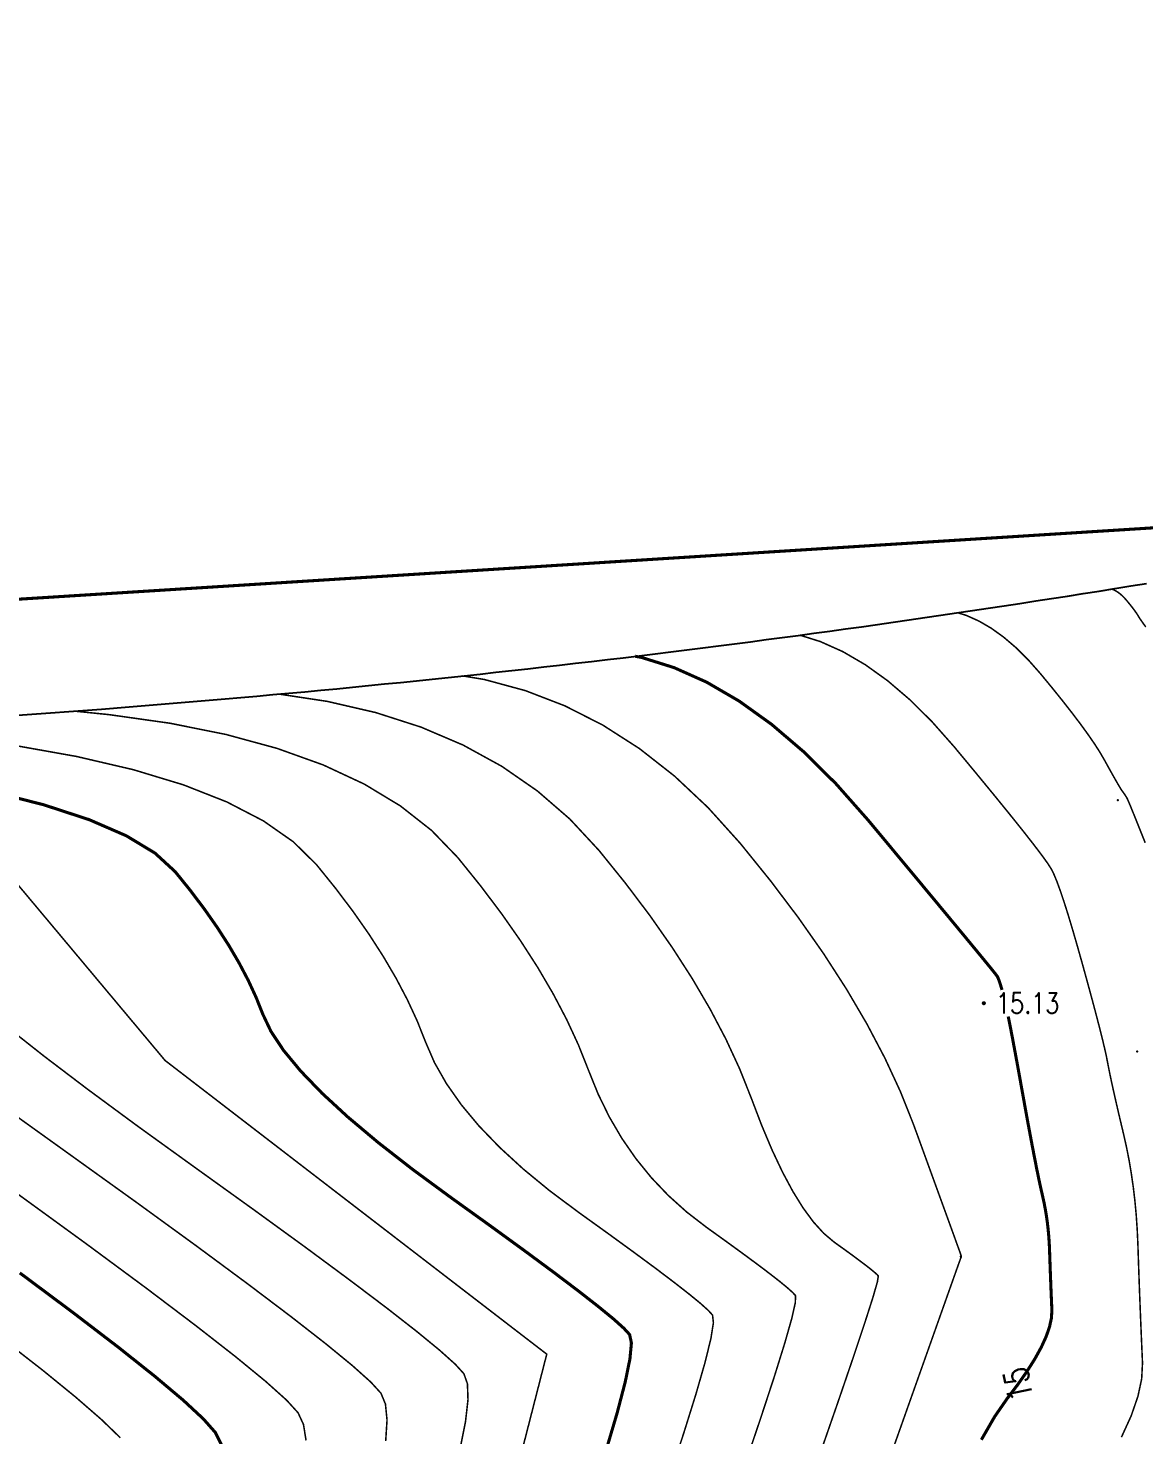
# Model space of a CAD drawing. Extents: x 953 to 1488, y 1110 to 1509.
# Drawn here: x 1070.3 to 1124.8, y 1244.2 to 1312.8 of the extents above; entities that cross this region are included whole.
import ezdxf
from ezdxf.enums import TextEntityAlignment as Align

# ---------------------------------------------------------------- set-up
doc = ezdxf.new("R2010")
doc.units = 0
doc.header["$LTSCALE"] = 0.5
doc.header["$PDSIZE"] = 0.2
doc.layers.get('0').update_dxf_attribs({"linetype": 'CONTINUOUS'})
for name, color, linetype in [('DGX', 2, 'CONTINUOUS'), ('DMTZ', 3, 'CONTINUOUS'), ('GCD', 1, 'CONTINUOUS'), ('JMD', 6, 'CONTINUOUS'), ('ZBTZ', 3, 'CONTINUOUS'), ('ZDH', 1, 'CONTINUOUS')]:
    doc.layers.add(name, color=color, linetype=linetype)
doc.styles.add('HZ', font='rs.shx', dxfattribs={"width": 0.8, "bigfont": 'hztxt.shx'})
doc.linetypes.add('10421', pattern='A,2,[150,AAA.SHX,S=0.5,R=0,X=0,Y=0.5],1e-11', length=2)
doc.linetypes.add('1161', pattern='A,0,[149,AAA.SHX,S=0.15,R=0,X=0,Y=0],-1.6', length=1.6)
doc.linetypes.add('443', pattern='A,5,[169,AAA.SHX,S=0.83,R=0,X=0,Y=0],5', length=10)

# ---------------------------------------------------------------- blocks, each defined once
blk = doc.blocks.new('GC200')
at = {"linetype": 'Continuous', "const_width": 0.2, "flags": 128}
blk.add_lwpolyline([(-0.1, 0, 1), (0.1, 0, 1)], format="xyb", close=True, dxfattribs=at)

msp = doc.modelspace()

# ---------------------------------------------------------------- linework, layer by layer
at = {"layer": 'DGX', "linetype": 'Continuous', "const_width": 0.075, "flags": 128}
for points, elevation in [([(1123.176, 1285.459), (1123.231, 1285.442), (1123.345, 1285.39), (1123.459, 1285.324), (1123.572, 1285.243), (1123.685, 1285.146), (1123.798, 1285.035), (1123.91, 1284.908), (1124.017, 1284.778), (1124.115, 1284.657), (1124.202, 1284.545), (1124.281, 1284.441), (1124.349, 1284.347), (1124.409, 1284.261), (1124.458, 1284.184), (1124.498, 1284.115), (1124.561, 1284.016), (1124.678, 1283.847), (1124.851, 1283.607)], 13.5), ([(1115.674, 1284.299), (1116.091, 1284.168), (1116.698, 1283.897), (1117.303, 1283.545), (1117.905, 1283.113), (1118.505, 1282.601), (1119.103, 1282.009), (1119.698, 1281.336), (1120.267, 1280.646), (1120.785, 1280.003), (1121.252, 1279.406), (1121.668, 1278.857), (1122.033, 1278.354), (1122.347, 1277.898), (1122.61, 1277.489), (1122.822, 1277.126), (1122.999, 1276.805), (1123.157, 1276.521), (1123.296, 1276.274), (1123.415, 1276.064), (1123.516, 1275.891), (1123.597, 1275.754), (1123.66, 1275.654), (1123.703, 1275.592), (1123.736, 1275.547), (1123.768, 1275.503), (1123.799, 1275.46), (1123.828, 1275.416), (1123.857, 1275.373), (1123.884, 1275.33), (1123.911, 1275.287), (1123.936, 1275.244), (1123.991, 1275.123), (1124.108, 1274.845), (1124.285, 1274.41), (1124.523, 1273.818), (1124.823, 1273.068)], 14), ([(1123.661, 1244.046), (1124.136, 1245.084), (1124.465, 1246.035), (1124.65, 1246.897), (1124.69, 1247.67), (1124.658, 1248.398), (1124.627, 1249.125), (1124.597, 1249.85), (1124.568, 1250.574), (1124.54, 1251.296), (1124.514, 1252.017), (1124.489, 1252.736), (1124.465, 1253.453), (1124.433, 1254.165), (1124.385, 1254.866), (1124.322, 1255.557), (1124.242, 1256.237), (1124.146, 1256.907), (1124.035, 1257.567), (1123.907, 1258.216), (1123.763, 1258.855), (1123.618, 1259.464), (1123.486, 1260.026), (1123.368, 1260.54), (1123.263, 1261.006), (1123.171, 1261.424), (1123.093, 1261.794), (1123.028, 1262.116), (1122.976, 1262.39), (1122.918, 1262.684), (1122.832, 1263.064), (1122.72, 1263.531), (1122.58, 1264.085), (1122.414, 1264.725), (1122.22, 1265.452), (1121.999, 1266.265), (1121.751, 1267.165), (1121.498, 1268.062), (1121.264, 1268.868), (1121.049, 1269.581), (1120.852, 1270.202), (1120.673, 1270.731), (1120.513, 1271.168), (1120.372, 1271.513), (1120.249, 1271.767), (1120.075, 1272.042), (1119.78, 1272.452), (1119.365, 1272.998), (1118.83, 1273.68), (1118.175, 1274.497), (1117.399, 1275.45), (1116.503, 1276.539), (1115.487, 1277.763), (1114.408, 1278.982), (1113.325, 1280.056), (1112.238, 1280.984), (1111.147, 1281.766), (1110.052, 1282.403), (1108.952, 1282.895), (1107.955, 1283.207)], 14.5), ([(1112.57, 1243.664), (1113.562, 1246.459), (1114.374, 1248.747), (1115.006, 1250.527), (1115.458, 1251.8), (1115.731, 1252.566), (1115.824, 1252.824), (1115.828, 1252.828), (1115.83, 1252.832), (1115.833, 1252.835), (1115.834, 1252.839), (1115.836, 1252.842), (1115.837, 1252.845), (1115.837, 1252.847), (1115.838, 1252.849), (1115.837, 1252.852), (1115.837, 1252.854), (1115.837, 1252.856), (1115.837, 1252.858), (1115.837, 1252.86), (1115.837, 1252.862), (1115.837, 1252.865), (1115.837, 1252.867), (1115.837, 1252.869), (1115.837, 1252.871), (1115.836, 1252.873), (1115.836, 1252.875), (1115.836, 1252.877), (1115.836, 1252.879), (1115.835, 1252.881), (1115.835, 1252.883), (1115.834, 1252.885), (1115.834, 1252.889), (1115.833, 1252.893), (1115.832, 1252.898), (1115.831, 1252.904), (1115.829, 1252.91), (1115.828, 1252.918), (1115.826, 1252.927), (1115.789, 1253.035), (1115.679, 1253.34), (1115.497, 1253.842), (1115.243, 1254.541), (1114.917, 1255.438), (1114.519, 1256.532), (1114.049, 1257.824), (1113.507, 1259.312), (1112.868, 1260.916), (1112.11, 1262.551), (1111.232, 1264.219), (1110.235, 1265.919), (1109.117, 1267.651), (1107.88, 1269.415), (1106.523, 1271.211), (1105.046, 1273.039), (1103.474, 1274.783), (1101.831, 1276.327), (1100.116, 1277.671), (1098.331, 1278.814), (1096.475, 1279.757), (1094.547, 1280.499), (1092.549, 1281.041), (1091.48, 1281.218)], 15.5), ([(1082.513, 1280.33), (1084.873, 1279.973), (1087.24, 1279.427), (1089.45, 1278.717), (1091.503, 1277.842), (1093.398, 1276.802), (1095.137, 1275.598), (1096.719, 1274.229), (1098.144, 1272.695), (1099.439, 1271.092), (1100.629, 1269.516), (1101.714, 1267.966), (1102.695, 1266.444), (1103.572, 1264.947), (1104.344, 1263.478), (1105.012, 1262.035), (1105.576, 1260.618), (1106.086, 1259.281), (1106.595, 1258.074), (1107.103, 1256.998), (1107.609, 1256.052), (1108.114, 1255.237), (1108.618, 1254.553), (1109.12, 1254), (1109.621, 1253.577), (1110.093, 1253.239), (1110.507, 1252.938), (1110.863, 1252.674), (1111.163, 1252.448), (1111.405, 1252.259), (1111.589, 1252.107), (1111.717, 1251.993), (1111.787, 1251.917), (1111.74, 1251.623), (1111.519, 1250.857), (1111.123, 1249.62), (1110.552, 1247.911), (1109.806, 1245.73), (1108.885, 1243.078)], 16), ([(1072.493, 1279.5), (1074.219, 1279.326), (1077.197, 1278.905), (1079.932, 1278.356), (1082.425, 1277.677), (1084.674, 1276.87), (1086.681, 1275.934), (1088.444, 1274.868), (1089.965, 1273.674), (1091.243, 1272.351), (1092.354, 1270.974), (1093.376, 1269.621), (1094.308, 1268.29), (1095.151, 1266.982), (1095.904, 1265.697), (1096.567, 1264.435), (1097.141, 1263.196), (1097.624, 1261.98), (1098.099, 1260.806), (1098.643, 1259.692), (1099.259, 1258.64), (1099.945, 1257.649), (1100.701, 1256.718), (1101.528, 1255.849), (1102.426, 1255.041), (1103.394, 1254.294), (1104.34, 1253.615), (1105.17, 1253.011), (1105.886, 1252.482), (1106.487, 1252.028), (1106.972, 1251.649), (1107.342, 1251.345), (1107.598, 1251.116), (1107.738, 1250.963), (1107.736, 1250.629), (1107.564, 1249.861), (1107.223, 1248.659), (1106.713, 1247.022), (1106.033, 1244.951), (1105.183, 1242.446)], 16.5), ([(1006.173, 1262.6), (1017.747, 1272.329), (1031.623, 1278.323), (1058.063, 1275.135), (1068.371, 1272.68), (1076.951, 1262.439), (1095.592, 1248.1), (1092.349, 1235.453), (1087.995, 1226.038), (1083.075, 1220.756), (1063.737, 1210.084), (1055.226, 1203.74), (1036.535, 1197.056), (1014.874, 1182.849), (1008.465, 1181.412), (1001.99, 1178.111)], 18), ([(1069.521, 1277.837), (1072.625, 1277.284), (1075.4, 1276.638), (1077.846, 1275.898), (1079.963, 1275.065), (1081.751, 1274.139), (1083.211, 1273.119), (1084.341, 1272.006), (1085.27, 1270.856), (1086.124, 1269.726), (1086.903, 1268.614), (1087.607, 1267.521), (1088.236, 1266.448), (1088.79, 1265.393), (1089.269, 1264.358), (1089.673, 1263.341), (1090.111, 1262.33), (1090.692, 1261.311), (1091.415, 1260.282), (1092.28, 1259.245), (1093.288, 1258.2), (1094.438, 1257.145), (1095.731, 1256.082), (1097.167, 1255.011), (1098.587, 1253.991), (1099.834, 1253.084), (1100.909, 1252.29), (1101.81, 1251.608), (1102.539, 1251.039), (1103.096, 1250.583), (1103.479, 1250.239), (1103.689, 1250.009), (1103.732, 1249.635), (1103.61, 1248.865), (1103.324, 1247.698), (1102.874, 1246.134), (1102.26, 1244.172), (1101.482, 1241.814)], 17), ([(1050.651, 1269.608), (1050.933, 1269.403), (1052.194, 1268.494), (1053.957, 1267.229), (1056.222, 1265.606), (1058.989, 1263.626), (1062.259, 1261.288), (1066.03, 1258.594), (1069.822, 1255.872), (1073.152, 1253.45), (1076.022, 1251.329), (1078.429, 1249.509), (1080.376, 1247.99), (1081.861, 1246.772), (1082.884, 1245.855), (1083.446, 1245.238), (1083.71, 1244.667), (1083.836, 1243.885)], 19.5), ([(1069.286, 1264.035), (1071.048, 1262.643), (1073.169, 1261.033), (1075.648, 1259.206), (1078.485, 1257.161), (1081.328, 1255.119), (1083.825, 1253.304), (1085.976, 1251.713), (1087.782, 1250.349), (1089.241, 1249.21), (1090.355, 1248.296), (1091.122, 1247.609), (1091.544, 1247.146), (1091.718, 1246.654), (1091.745, 1245.877), (1091.625, 1244.815), (1091.357, 1243.468)], 18.5), ([(1068.953, 1260.247), (1072.257, 1257.877), (1075.575, 1255.495), (1078.489, 1253.377), (1080.999, 1251.521), (1083.105, 1249.929), (1084.808, 1248.6), (1086.108, 1247.534), (1087.003, 1246.732), (1087.495, 1246.192), (1087.714, 1245.661), (1087.791, 1244.881), (1087.725, 1243.854)], 19)]:
    msp.add_lwpolyline(points, dxfattribs=dict(at, elevation=elevation))
at = {"layer": 'DGX', "color": 3, "linetype": 'Continuous', "const_width": 0.15, "flags": 128}
for points, elevation in [([(1117.827, 1265.885), (1117.805, 1265.962), (1117.762, 1266.104), (1117.722, 1266.228), (1117.687, 1266.334), (1117.655, 1266.422), (1117.626, 1266.491), (1117.602, 1266.541), (1117.483, 1266.697), (1117.172, 1267.082), (1116.669, 1267.695), (1115.975, 1268.536), (1115.088, 1269.607), (1114.009, 1270.906), (1112.738, 1272.434), (1111.275, 1274.19), (1109.713, 1275.956), (1108.145, 1277.51), (1106.571, 1278.854), (1104.991, 1279.987), (1103.405, 1280.91), (1101.813, 1281.621), (1100.214, 1282.122), (1099.908, 1282.177)], 15), ([(1068.375, 1275.598), (1071.017, 1274.926), (1073.245, 1274.197), (1075.058, 1273.41), (1076.456, 1272.565), (1077.44, 1271.662), (1078.186, 1270.739), (1078.871, 1269.83), (1079.497, 1268.937), (1080.062, 1268.06), (1080.567, 1267.198), (1081.012, 1266.351), (1081.397, 1265.519), (1081.722, 1264.703), (1082.124, 1263.855), (1082.74, 1262.929), (1083.571, 1261.925), (1084.615, 1260.842), (1085.875, 1259.681), (1087.349, 1258.441), (1089.037, 1257.124), (1090.939, 1255.727), (1092.834, 1254.367), (1094.498, 1253.157), (1095.931, 1252.098), (1097.134, 1251.188), (1098.107, 1250.429), (1098.849, 1249.821), (1099.36, 1249.363), (1099.641, 1249.055), (1099.727, 1248.642), (1099.655, 1247.869), (1099.424, 1246.737), (1099.035, 1245.245), (1098.487, 1243.393)], 17.5), ([(1116.819, 1243.919), (1117.473, 1245.055), (1118.068, 1245.914), (1118.597, 1246.613), (1119.053, 1247.267), (1119.437, 1247.877), (1119.748, 1248.442), (1119.986, 1248.963), (1120.151, 1249.44), (1120.244, 1249.872), (1120.264, 1250.26), (1120.248, 1250.625), (1120.232, 1250.989), (1120.217, 1251.353), (1120.203, 1251.716), (1120.189, 1252.078), (1120.176, 1252.44), (1120.163, 1252.8), (1120.151, 1253.16), (1120.135, 1253.517), (1120.111, 1253.869), (1120.079, 1254.215), (1120.039, 1254.556), (1119.991, 1254.892), (1119.935, 1255.223), (1119.871, 1255.548), (1119.799, 1255.869), (1119.717, 1256.227), (1119.622, 1256.666), (1119.516, 1257.187), (1119.398, 1257.788), (1119.267, 1258.47), (1119.124, 1259.233), (1118.97, 1260.078), (1118.803, 1261.003), (1118.638, 1261.92), (1118.487, 1262.74), (1118.352, 1263.463), (1118.232, 1264.089), (1118.133, 1264.585)], 15), ([(1069.856, 1252.066), (1072.461, 1250.125), (1074.66, 1248.442), (1076.453, 1247.016), (1077.84, 1245.848), (1078.822, 1244.937), (1079.398, 1244.284), (1079.705, 1243.673)], 20)]:
    msp.add_lwpolyline(points, dxfattribs=dict(at, elevation=elevation))
at = {"layer": 'DGX', "linetype": 'Continuous', "const_width": 0.075, "flags": 128}
msp.add_lwpolyline([(1069.023, 1248.833), (1070.969, 1247.318), (1072.574, 1246.01), (1073.84, 1244.91), (1074.765, 1244.016)], dxfattribs=at)
at = {"layer": 'DMTZ', "linetype": '10421', "flags": 128}
msp.add_lwpolyline([(1003.546, 1279.792, 0.070666), (1006.369, 1277.961, 0.121754), (1007.898, 1277.67, 0.063659), (1010.844, 1278.21, -0.06519), (1013.722, 1278.729, -0.021192), (1017.065, 1278.748, 0.004876), (1031.583, 1278.358, 0.024015), (1075.2, 1279.706, 0.020935), (1124.887, 1285.737)], format="xyb", dxfattribs=at)
at = {"layer": 'JMD', "linetype": '443', "const_width": 0.15, "flags": 128}
msp.add_lwpolyline([(1018.608, 1422.274), (1081.654, 1415.283), (1081.964, 1418.138), (1134.332, 1411.848), (1135.595, 1306.947), (1135.119, 1302.926), (1134.5, 1295.966), (1134.461, 1294.147), (1134.378, 1289.023), (1013.46, 1281.421), (1013.743, 1298.844), (1014.262, 1308.48), (1011.575, 1356.136), (1013.259, 1381.339), (1018.608, 1422.274)], close=True, dxfattribs=at)
at = {"layer": 'ZBTZ', "linetype": '1161', "elevation": 10.434, "flags": 128}
msp.add_lwpolyline([(1020.284, 1434.36), (1018.846, 1434.635), (975.761, 1445.017), (974.599, 1444.021), (976.622, 1297.17), (976.667, 1293.433), (977.082, 1260.359), (977.14, 1247.885), (987.302, 1248.093), (987.563, 1239.875), (979.366, 1239.67), (963.969, 1239.285), (964.736, 1230.673), (962.422, 1230.467), (963.264, 1211.145), (964.031, 1187.555), (968.129, 1164.597), (978.887, 1142.015), (988.427, 1127.787), (1013.14, 1137.603), (1027.097, 1144.743), (1039.656, 1152.3), (1045.268, 1155.482), (1064.515, 1166.983), (1082.553, 1177.399), (1093.084, 1183.61), (1097.727, 1185.738), (1111.746, 1191.85), (1126.595, 1197.081), (1146.073, 1202.148), (1165.386, 1205.312), (1167.667, 1205.546), (1175.568, 1206.294), (1177.785, 1206.359), (1186.409, 1206.705), (1186.366, 1207.546), (1186.08, 1209.889), (1184.971, 1211.903), (1183.929, 1276.782), (1179.461, 1282.832), (1164.702, 1295.398), (1155.817, 1299.009), (1144.225, 1294.882), (1134.461, 1294.147), (1134.378, 1289.023), (1013.46, 1281.421), (1013.743, 1298.844), (1014.262, 1308.48), (1011.575, 1356.136), (1013.259, 1381.339), (1018.608, 1422.274), (1020.284, 1434.36), (975.761, 1445.017)], close=True, dxfattribs=at)
at = {"layer": 'ZDH', "linetype": 'Continuous'}
for p in [(1123.487, 1275.154, 14.038), (1116.94, 1265.235, 15.125), (1124.437, 1262.876, 14.325), (1115.811, 1252.865, 15.503)]:
    msp.add_point(p, dxfattribs=at)

# ---------------------------------------------------------------- block references
at = {"layer": 'GCD', "linetype": 'Continuous'}
ref = msp.add_blockref('GC200', (1116.94, 1265.235, 15.125), dxfattribs=dict(at, xscale=0.5, yscale=0.5, zscale=0.5))
ref.add_attrib('height', '15.13', dxfattribs={"linetype": 'Continuous', "height": 1, "style": 'HZ', "width": 0.8}).set_placement((1117.54, 1265.235, 15.125), align=Align.MIDDLE_LEFT)

# ---------------------------------------------------------------- texts
at = {"layer": 'DGX', "linetype": 'Continuous', "style": 'HZ', "width": 0.8}
msp.add_text('15', height=1.2, rotation=101.44018, dxfattribs=at).set_placement((1118.608, 1246.629, 15), align=Align.MIDDLE)

doc.saveas('drawing.dxf')
